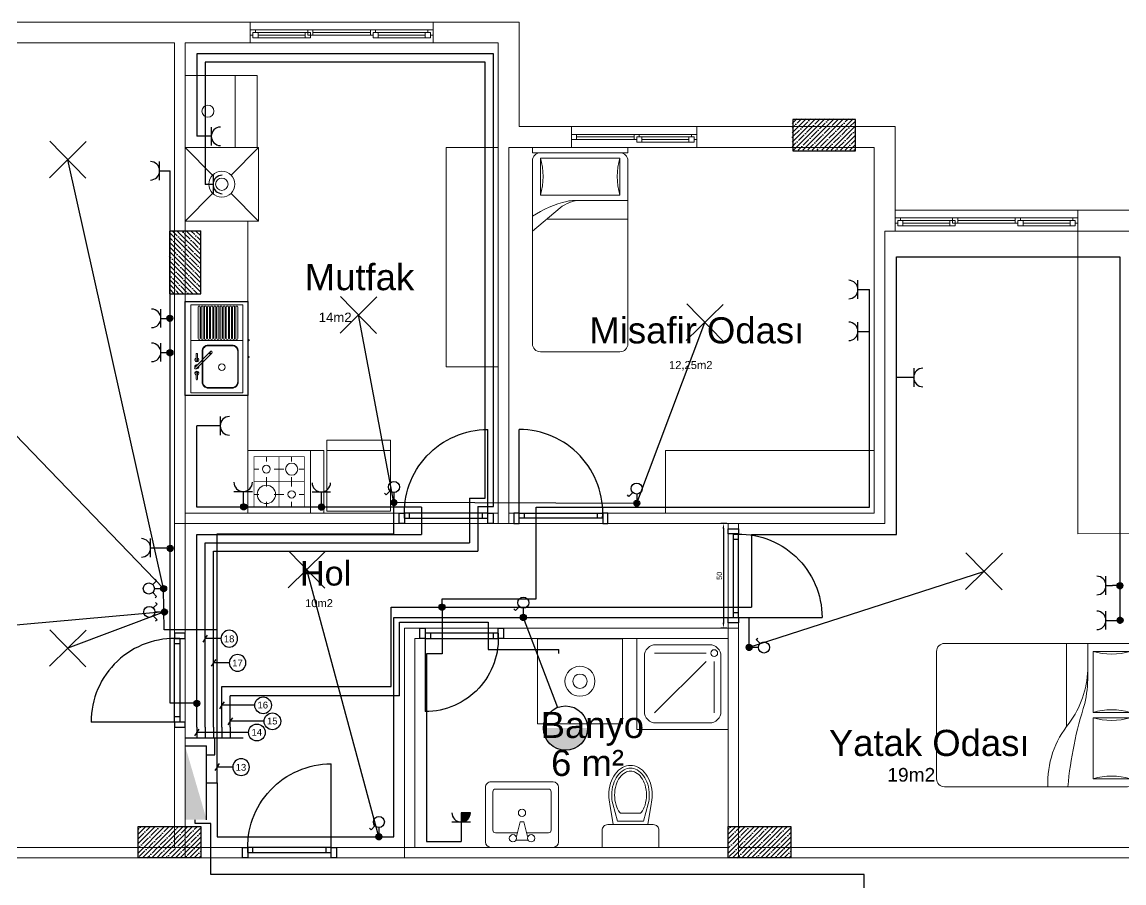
# Model space of a CAD drawing. Header units: millimetres. Extents: x 4244 to 11072, y 2695 to 6443.
# Drawn here: x 4876 to 5403, y 3165 to 3577 of the extents above; entities that cross this region are included whole.
import ezdxf
from ezdxf.enums import TextEntityAlignment as Align

# ---------------------------------------------------------------- set-up
doc = ezdxf.new("R2010")
doc.units = ezdxf.units.MM
doc.linetypes.add('ACAD_ISO03W100', pattern=[30, 12, -18])
for name, color, linetype in [('Anahat', 100, 'Continuous'), ('Aydınlatma', 130, 'Continuous'), ('KULP', 3, 'Continuous'), ('LINYE', 220, 'Continuous'), ('MIMARI', 7, 'Continuous'), ('Priz Hat', 10, 'Continuous'), ('SEMBOL', 7, 'Continuous'), ('TEZGAH', 7, 'Continuous')]:
    doc.layers.add(name, color=color, linetype=linetype)
for name, color, linetype, lineweight in [('duvar', 30, 'Continuous', 20), ('kolon', 50, 'Continuous', 30), ('pencere', 241, 'Continuous', 15), ('TEFRIS', 252, 'Continuous', 15)]:
    doc.layers.add(name, color=color, linetype=linetype, lineweight=lineweight)
doc.styles.add('ATT', font='romans.shx')
doc.styles.get("Standard").update_dxf_attribs({"font": 'arial.ttf'})
doc.dimstyles.new('ISO-25', dxfattribs={"dimtxt": 2.5, "dimasz": 2.5, "dimexe": 1.25, "dimexo": 0.625, "dimtad": 1, "dimtxsty": 'Standard', "dimcen": 2.5, "dimadec": 0, "dimazin": 0, "dimtfac": 1, "dimtmove": 0, "dimatfit": 3, "dimfxl": 1, "dimarcsym": 0})

# ---------------------------------------------------------------- blocks, each defined once
blk = doc.blocks.new('90kapı')
blk.add_line((243145.1, 70889.4), (243145.1, 70969.4))
for points in [[(243145.1, 70879.4), (243145.1, 70889.4), (243140.1, 70889.4), (243140.1, 70879.4)], [(243225.1, 70879.4), (243230.1, 70879.4), (243230.1, 70889.4), (243225.1, 70889.4)]]:
    blk.add_lwpolyline(points, close=True)
for points in [[(243145.1, 70889.4), (243225.1, 70889.4), (243225.1, 70884.4), (243220.1, 70884.4), (243220.1, 70889.4)], [(243150.1, 70884.4), (243150.1, 70889.4)], [(243220.1, 70884.4), (243145.1, 70884.4)]]:
    blk.add_lwpolyline(points)
blk.add_arc((243145.1, 70889.4), 80, 356.4167, 90)
blk = doc.blocks.new('80kapı')
blk.add_line((243283.4, 70889.4), (243283.4, 70959.4))
for points in [[(243283.4, 70879.4), (243283.4, 70889.4), (243278.4, 70889.4), (243278.4, 70879.4)], [(243353.4, 70879.4), (243358.4, 70879.4), (243358.4, 70889.4), (243353.4, 70889.4)]]:
    blk.add_lwpolyline(points, close=True)
for points in [[(243283.4, 70889.4), (243353.4, 70889.4), (243353.4, 70884.4), (243348.4, 70884.4), (243348.4, 70889.4)], [(243288.4, 70884.4), (243288.4, 70889.4)], [(243348.4, 70884.4), (243283.4, 70884.4)]]:
    blk.add_lwpolyline(points)
blk.add_arc((243283.4, 70889.4), 70, 355.904, 90)
blk = doc.blocks.new('12PBED01')
at = {"color": 0, "linetype": 'ByBlock'}
for p, q in [((0, 0), (0, 36)), ((2, 36), (0, 36)), ((2, 0), (2, 36)), ((5, 36), (74, 36)), ((20, 36), (20, 15.78474)), ((27, 36), (27, 5.5)), ((18, 33), (4, 33)), ((4, 33), (4, 3)), ((18, 3), (18, 33)), ((77, 33), (77, 3)), ((31.609761, 0), (22.821743, 10.433915)), ((2, 0), (0, 0)), ((4, 3), (18, 3)), ((74, 0), (5, 0))]:
    blk.add_line(p, q, dxfattribs=at)
for centre, radius, start, end in [((5, 33), 3, 90, 180), ((74, 33), 3, 0, 90), ((11, 57), 25, 253.739795, 286.260205), ((32, 18.164349), 12, 180, 220.10593), ((32, 15.78474), 12, 180, 193.392796), ((59.913793, 22.431034), 40.69413, 193.392796, 213.450102), ((5, 3), 3, 180, 270), ((11, -21), 25, 73.739795, 106.260205), ((74, 3), 3, 270, 0)]:
    blk.add_arc(centre, radius, start, end, dxfattribs=at)
at = {"color": 0, "linetype": 'ByBlock', "style": 'ATT'}
for tag, flags, p in [('ITEM', 3, (48.5, 22)), ('ROOM_NUMBER', 1, (48.5, 7.5))]:
    blk.add_attdef(tag, text='', height=6, dxfattribs=dict(at, flags=flags)).set_placement(p, align=Align.CENTER)
blk = doc.blocks.new('12PBED03')
at = {"color": 0, "linetype": 'ByBlock'}
for p, q in [((3, 54), (0, 54)), ((0, 0), (0, 54)), ((3, 0), (3, 54)), ((19, 51), (5, 51)), ((5, 51), (5, 28)), ((6, 54), (75, 54)), ((19, 28), (19, 51)), ((21, 41.758136), (21, 54)), ((29, 23), (29, 54)), ((78, 51), (78, 3)), ((5, 28), (19, 28)), ((5, 26), (5, 3)), ((19, 26), (5, 26)), ((19, 3), (19, 26)), ((3, 0), (0, 0)), ((5, 3), (19, 3)), ((75, 0), (6, 0))]:
    blk.add_line(p, q, dxfattribs=at)
for centre, radius, start, end in [((6, 51), 3, 90, 180), ((12, 75), 25, 253.739795, 286.260205), ((75, 51), 3, 0, 90), ((69.004289, 41.742518), 48.004291, 179.981359, 192.466744), ((57.725806, 45.629032), 36.761918, 182.539782, 216.040311), ((-120.191801, -13.95004), 149.36804, 5.357156, 17.666547), ((12, 4), 25, 73.739795, 106.260205), ((12, 50), 25, 253.739795, 286.260205), ((0.75, 1.5), 35.338541, 357.56726, 39.546081), ((6, 3), 3, 180, 270), ((12, -21), 25, 73.739795, 106.260205), ((75, 3), 3, 270, 0)]:
    blk.add_arc(centre, radius, start, end, dxfattribs=at)
at = {"color": 0, "linetype": 'ByBlock', "style": 'ATT'}
for tag, flags, p in [('ITEM', 3, (50, 33)), ('ROOM_NUMBER', 1, (50, 18.5))]:
    blk.add_attdef(tag, text='', height=6, dxfattribs=dict(at, flags=flags)).set_placement(p, align=Align.CENTER)
blk = doc.blocks.new('lav')
at = {"layer": 'TEFRIS'}
for p, q in [((2752.7, 4644.6), (2752.7, 4585.2)), ((2810.3, 4649.8), (2758, 4649.8)), ((2769.3, 4642.8), (2806, 4642.8)), ((2815.6, 4585.2), (2815.6, 4644.6)), ((2766.7, 4619.3), (2766.7, 4640.2)), ((2808.6, 4640.2), (2808.6, 4589.6)), ((2759.7, 4609.7), (2759.7, 4620.2)), ((2777.2, 4616.7), (2763.2, 4620.2)), ((2763.2, 4609.7), (2777.2, 4613.2)), ((2777.2, 4613.2), (2777.2, 4616.7)), ((2766.7, 4589.6), (2766.7, 4610.6)), ((2758, 4580), (2810.3, 4580)), ((2806, 4587), (2769.3, 4587))]:
    blk.add_line(p, q, dxfattribs=at)
for centre in [(2761.5, 4623.6), (2785.9, 4614.9), (2761.5, 4606.2)]:
    blk.add_circle(centre, 3.49, dxfattribs=at)
for centre, radius, start, end in [((2758, 4644.6), 5.24, 90, 180), ((2769.3, 4640.2), 2.62, 90, 180), ((2806, 4640.2), 2.62, 0, 90), ((2810.3, 4644.6), 5.24, 0, 90), ((2758, 4585.2), 5.24, 180, 270), ((2769.3, 4589.6), 2.62, 180, 270), ((2806, 4589.6), 2.62, 270, 0), ((2810.3, 4585.2), 5.24, 270, 0)]:
    blk.add_arc(centre, radius, start, end, dxfattribs=at)
blk = doc.blocks.new('duşak')
at = {"layer": 'TEFRIS'}
for p, q in [((1279.4, 4784.1), (1328.9, 4784.1)), ((1279.4, 4726.8), (1328.9, 4776.1)), ((1336.8, 4776.1), (1336.8, 4726.8))]:
    blk.add_line(p, q, dxfattribs=at)
blk.add_lwpolyline([(1350, 4798.1), (1350, 4710.8), (1262.7, 4710.8), (1262.7, 4798.1)], close=True, dxfattribs=at)
blk.add_lwpolyline([(1269.9, 4781.1), (1269.9, 4728.1, 0.414214), (1280.8, 4717.2), (1332.3, 4717.2, 0.414214), (1343.2, 4728.1), (1343.2, 4781.1, 0.414214), (1332.3, 4792.1), (1280.8, 4792.1, 0.414214)], format="xyb", close=True, dxfattribs=at)
blk.add_circle((1336.8, 4784.1), 3.19, dxfattribs=at)
blk = doc.blocks.new('klo')
at = {"layer": 'TEFRIS'}
blk.add_line((2781.8, 4733.8), (2781.8, 4758.7), dxfattribs=at)
for points in [[(2790.5, 4773.5), (2806.9, 4773.5), (2806.9, 4719), (2790.5, 4719, -0.414214), (2785, 4724.5), (2785, 4768.1, -0.414214)], [(2756.7, 4731, 0.073614), (2766.3, 4732.4, 0.084488), (2773.5, 4736, 0.011368), (2774.1, 4736.5), (2774.1, 4756, 0.011368), (2773.5, 4756.5, 0.084488), (2766.3, 4760.1, 0.073614), (2756.7, 4761.5, 0.073614), (2747.1, 4760.1, 0.084488), (2739.8, 4756.5, 0.106412), (2735.1, 4751.2, 0.129635), (2733.8, 4746.3, 0.129635), (2735.1, 4741.4, 0.106412), (2739.8, 4736, 0.084488), (2747.1, 4732.4, 0.073614)]]:
    blk.add_lwpolyline(points, format="xyb", close=True, dxfattribs=at)
for points in [[(2785, 4762.8), (2765.6, 4766, 0.058264), (2756.7, 4767, 0.073614), (2745.5, 4765.3, 0.084488), (2736.6, 4760.9, 0.106412), (2730.3, 4753.8, 0.129635), (2728.3, 4746.3, 0.129635), (2730.3, 4738.7, 0.106412), (2736.6, 4731.6, 0.084488), (2745.5, 4727.2, 0.073614), (2756.7, 4725.5, 0.058264), (2765.6, 4726.6), (2785, 4729.8)], [(2781.8, 4758.7), (2765.1, 4763.3, 0.05892), (2756.7, 4764.3, 0.073614), (2746.3, 4762.7, 0.084488), (2738.2, 4758.7, 0.106412), (2732.7, 4752.5, 0.129635), (2731, 4746.3, 0.129635), (2732.7, 4740, 0.106412), (2738.2, 4733.8, 0.084488), (2746.3, 4729.8, 0.073614), (2756.7, 4728.3, 0.05892), (2765.1, 4729.3), (2781.8, 4733.8)]]:
    blk.add_lwpolyline(points, format="xyb", dxfattribs=at)
blk = doc.blocks.new('ARF17')
for p, q in [((0.179, 0.541), (0.179, 0.493)), ((0.421, 0.541), (0.421, 0.493)), ((0.059, 0.421), (0.107, 0.421)), ((0.179, 0.255), (0.179, 0.345)), ((0.345, 0.421), (0.255, 0.421)), ((0.421, 0.255), (0.421, 0.345)), ((0.493, 0.421), (0.541, 0.421)), ((0.059, 0.179), (0.107, 0.179)), ((0.179, 0.107), (0.179, 0.059)), ((0.345, 0.179), (0.255, 0.179)), ((0.421, 0.107), (0.421, 0.059)), ((0.493, 0.179), (0.541, 0.179))]:
    blk.add_line(p, q)
blk.add_lwpolyline([(0, 0.6), (0, 0), (0.6, 0), (0.6, 0.6)], close=True)
at = {"const_width": 0.006}
blk.add_lwpolyline([(0.059, 0.541), (0.059, 0.059), (0.541, 0.059), (0.541, 0.541)], close=True, dxfattribs=at)
at = {"const_width": 0.005}
for points in [[(0.3, 0.541), (0.3, 0.059)], [(0.059, 0.3), (0.541, 0.3)]]:
    blk.add_lwpolyline(points, dxfattribs=at)
for centre, radius in [((0.179, 0.421), 0.0879), ((0.421, 0.421), 0.0352), ((0.179, 0.179), 0.0373), ((0.421, 0.179), 0.058)]:
    blk.add_circle(centre, radius)
blk = doc.blocks.new('AR365L')
blk.add_line((0, 0.1), (0.61, 0.1))
blk.add_lwpolyline([(0, 0), (0, 0.68), (0.61, 0.68), (0.61, 0)], close=True)
blk = doc.blocks.new('KLM21SAG')
blk.add_lwpolyline([(0.9, -0.6), (0.9, 0), (0, 0), (0, -0.6)], close=True)
at = {"layer": 'KULP'}
for points in [[(0.365, -0.6), (0.365, -0.61), (0.375, -0.61), (0.375, -0.6)], [(0.525, -0.6), (0.525, -0.61), (0.535, -0.61), (0.535, -0.6)]]:
    blk.add_lwpolyline(points, dxfattribs=at)
at = {"layer": 'TEFRIS'}
blk.add_line((0.373, -0.555), (0.373, -0.055), dxfattribs=at)
blk.add_lwpolyline([(0.033, -0.055), (0.033, -0.555), (0.873, -0.555), (0.873, -0.055)], close=True, dxfattribs=at)
for points in [[(0.479, -0.243), (0.63, -0.093, -1), (0.643, -0.106), (0.493, -0.257, -1)], [(0.417, -0.223), (0.417, -0.45, 0.414214), (0.477, -0.51), (0.769, -0.51, 0.414214), (0.829, -0.45), (0.829, -0.223, 0.414214), (0.769, -0.163), (0.477, -0.163, 0.414214)], [(0.423, -0.223), (0.423, -0.45, 0.414214), (0.477, -0.504), (0.769, -0.504, 0.414214), (0.823, -0.45), (0.823, -0.223, 0.414214), (0.769, -0.169), (0.477, -0.169, 0.414214)], [(0.502, -0.107), (0.57, -0.107, -0.563183), (0.57, -0.119), (0.502, -0.119, -1)], [(0.744, -0.107), (0.675, -0.107, 0.563183), (0.675, -0.119), (0.744, -0.119, 1)]]:
    blk.add_lwpolyline(points, format="xyb", close=True, dxfattribs=at)
for points in [[(0.053, -0.125), (0.353, -0.125, -1), (0.353, -0.145), (0.053, -0.145, -1), (0.053, -0.125)], [(0.053, -0.155), (0.353, -0.155, -1), (0.353, -0.175), (0.053, -0.175, -1), (0.053, -0.155)], [(0.053, -0.185), (0.353, -0.185, -1), (0.353, -0.205), (0.053, -0.205, -1), (0.053, -0.185)], [(0.053, -0.215), (0.353, -0.215, -1), (0.353, -0.235), (0.053, -0.235, -1), (0.053, -0.215)], [(0.053, -0.245), (0.353, -0.245, -1), (0.353, -0.265), (0.053, -0.265, -1), (0.053, -0.245)], [(0.053, -0.275), (0.353, -0.275, -1), (0.353, -0.295), (0.053, -0.295, -1), (0.053, -0.275)], [(0.053, -0.305), (0.353, -0.305, -1), (0.353, -0.325), (0.053, -0.325, -1), (0.053, -0.305)], [(0.053, -0.335), (0.353, -0.335, -1), (0.353, -0.355), (0.053, -0.355, -1), (0.053, -0.335)], [(0.053, -0.365), (0.353, -0.365, -1), (0.353, -0.385), (0.053, -0.385, -1), (0.053, -0.365)], [(0.053, -0.395), (0.353, -0.395, -1), (0.353, -0.415), (0.053, -0.415, -1), (0.053, -0.395)], [(0.053, -0.425), (0.353, -0.425, -1), (0.353, -0.445), (0.053, -0.445, -1), (0.053, -0.425)], [(0.053, -0.455), (0.353, -0.455, -1), (0.353, -0.475), (0.053, -0.475, -1), (0.053, -0.455)], [(0.053, -0.485), (0.353, -0.485, -1), (0.353, -0.505), (0.053, -0.505, -1), (0.053, -0.485)]]:
    blk.add_lwpolyline(points, format="xyb", dxfattribs=at)
for centre, radius in [((0.496, -0.24), 0.00635), ((0.628, -0.353), 0.0317)]:
    blk.add_circle(centre, radius, dxfattribs=at)
for centre, start, end in [((0.559, -0.113), 199.4712, 160.5288), ((0.623, -0.113), 75, 195), ((0.687, -0.113), 19.4712, 340.5288), ((0.623, -0.113), 255, 15)]:
    blk.add_arc(centre, 0.0191, start, end, dxfattribs=at)
at = {"layer": 'TEZGAH'}
blk.add_lwpolyline([(0, 0), (0, -0.6), (0.9, -0.6), (0.9, 0)], close=True, dxfattribs=at)
blk = doc.blocks.new('ARM')
at = {"layer": 'SEMBOL', "color": 2}
for p, q in [((0, 17.5), (0, -17.5)), ((17.5, 0), (-17.5, 0))]:
    blk.add_line(p, q, dxfattribs=at)
blk = doc.blocks.new('Priz Toprakli')
at = {"layer": 'SEMBOL', "linetype": 'ByBlock'}
blk.add_line((17.7, 0), (-17.7, 0), dxfattribs=at)
at = {"layer": 'SEMBOL', "color": 1, "ltscale": 10}
blk.add_line((0, 0), (0, 12.6), dxfattribs=at)
at = {"layer": 'SEMBOL', "linetype": 'ByBlock'}
blk.add_arc((0, -17.6), 17.7, 0, 180, dxfattribs=at)
blk = doc.blocks.new('Komitator')
at = {"layer": 'MIMARI', "linetype": 'ACAD_ISO03W100', "ltscale": 10}
blk.add_line((0, 10.6), (0, 28.4), dxfattribs=at)
at = {"layer": 'SEMBOL'}
for p, q in [((-15, 15), (-18, 12)), ((-7.5, 7.5), (-15, 15)), ((7.5, 7.5), (15, 15)), ((15, 15), (18, 12))]:
    blk.add_line(p, q, dxfattribs=at)
blk.add_circle((0, 0), 10.6, dxfattribs=at)
blk = doc.blocks.new('Adi Anahtar')
at = {"layer": 'MIMARI', "linetype": 'ACAD_ISO03W100', "ltscale": 10}
blk.add_line((0, 10.6), (0, 28.4), dxfattribs=at)
at = {"layer": 'SEMBOL'}
for p, q in [((7.5, 7.5), (15, 15)), ((15, 15), (18, 12))]:
    blk.add_line(p, q, dxfattribs=at)
blk.add_circle((0, 0), 10.6, dxfattribs=at)
blk = doc.blocks.new('Buat')
at = {"layer": 'SEMBOL'}
for p, q in [((5465.82, 3079.37), (5468.65, 3079.37)), ((5465.82, 3079.28), (5468.65, 3079.28)), ((5465.83, 3079.45), (5468.64, 3079.45)), ((5465.83, 3079.19), (5468.64, 3079.19)), ((5465.84, 3079.54), (5468.63, 3079.54)), ((5465.84, 3079.1), (5468.63, 3079.1)), ((5465.85, 3079.63), (5468.62, 3079.63)), ((5465.86, 3079.01), (5468.61, 3079.01)), ((5465.87, 3079.72), (5468.6, 3079.72)), ((5465.89, 3078.92), (5468.58, 3078.92)), ((5465.9, 3079.81), (5468.57, 3079.81)), ((5465.92, 3078.84), (5468.55, 3078.84)), ((5465.93, 3079.9), (5468.54, 3079.9)), ((5465.96, 3078.75), (5468.52, 3078.75)), ((5465.97, 3079.98), (5468.5, 3079.98)), ((5466, 3078.66), (5468.47, 3078.66)), ((5466.02, 3080.07), (5468.45, 3080.07)), ((5466.05, 3078.57), (5468.42, 3078.57)), ((5466.08, 3080.16), (5468.39, 3080.16)), ((5466.12, 3078.48), (5468.35, 3078.48)), ((5466.15, 3080.25), (5468.32, 3080.25)), ((5466.19, 3078.39), (5468.28, 3078.39)), ((5466.23, 3080.34), (5468.24, 3080.34)), ((5466.28, 3078.31), (5468.19, 3078.31)), ((5466.32, 3080.43), (5468.15, 3080.43)), ((5466.39, 3078.22), (5468.09, 3078.22)), ((5466.44, 3080.51), (5468.03, 3080.51)), ((5466.52, 3078.13), (5467.95, 3078.13)), ((5466.59, 3080.6), (5467.88, 3080.6)), ((5466.69, 3078.04), (5467.78, 3078.04)), ((5466.8, 3080.69), (5467.67, 3080.69)), ((5467, 3077.95), (5467.47, 3077.95))]:
    blk.add_line(p, q, dxfattribs=at)
blk.add_circle((5467.24, 3079.35), 1.41, dxfattribs=at)
blk = doc.blocks.new('etanş')
at = {"layer": 'MIMARI', "linetype": 'ACAD_ISO03W100', "ltscale": 10}
blk.add_hatch(color=256, dxfattribs=at).paths.add_polyline_path([(5406.7, 5512.8), (5406, 5512.8, 0.402331), (5389, 5495.1), (5406.7, 5495.1)])
for p, q in [((5406.7, 5495.1), (5406.7, 5512.7)), ((5389, 5495.1), (5406.7, 5495.1))]:
    blk.add_line(p, q, dxfattribs=at)
at = {"layer": 'SEMBOL', "linetype": 'ByBlock'}
blk.add_line((5424.4, 5512.8), (5389, 5512.8), dxfattribs=at)
at = {"layer": 'SEMBOL', "color": 1, "ltscale": 10}
blk.add_line((5406.7, 5512.8), (5406.7, 5525.3), dxfattribs=at)
at = {"layer": 'SEMBOL', "linetype": 'ByBlock'}
blk.add_arc((5406.7, 5495.1), 17.7, 0, 180, dxfattribs=at)
blk = doc.blocks.new('*D55')
at = {"color": 0, "lineweight": -2, "transparency": 16777216}
for p, q in [((5213.1, 3336.83), (5210.25, 3336.83)), ((5211.5, 3334.33), (5211.5, 3289.33)), ((5213.1, 3286.83), (5210.25, 3286.83))]:
    blk.add_line(p, q, dxfattribs=at)
at = {"color": 0, "transparency": 16777216}
for points in [[(5211.08, 3334.33), (5211.92, 3334.33), (5211.5, 3336.83)], [(5211.08, 3289.33), (5211.92, 3289.33), (5211.5, 3286.83)]]:
    blk.add_solid(points, dxfattribs=at)
at = {"layer": 'Defpoints', "color": 0, "transparency": 16777216}
for p in [(5213.72, 3336.83), (5211.5, 3286.83), (5213.72, 3286.83)]:
    blk.add_point(p, dxfattribs=at)
at = {"color": 0, "transparency": 16777216, "insert": (5209.6, 3311.83), "char_height": 2.5, "attachment_point": 5, "rotation": 90}
blk.add_mtext('50', dxfattribs=at)
blk = doc.blocks.new('boatt')
at = {"layer": 'SEMBOL'}
for p, q in [((-1.41, 0.18), (1.41, 0.18)), ((-1.41, 0.09), (1.41, 0.09)), ((-1.41, 0), (1.41, 0)), ((-1.4, 0.26), (1.4, 0.26)), ((-1.38, 0.35), (1.38, 0.35)), ((-1.36, 0.44), (1.36, 0.44)), ((-1.34, 0.53), (1.34, 0.53)), ((-1.3, 0.62), (1.3, 0.62)), ((-1.26, 0.71), (1.26, 0.71)), ((-1.21, 0.79), (1.21, 0.79)), ((-1.15, 0.88), (1.15, 0.88)), ((-1.09, 0.97), (1.09, 0.97)), ((-1.01, 1.06), (1.01, 1.06)), ((-0.91, 1.15), (0.91, 1.15)), ((-0.8, 1.24), (0.8, 1.24)), ((-0.65, 1.32), (0.65, 1.32)), ((-0.43, 1.41), (0.43, 1.41)), ((-1.4, -0.09), (1.4, -0.09)), ((-1.39, -0.18), (1.39, -0.18)), ((-1.37, -0.26), (1.37, -0.26)), ((-1.35, -0.35), (1.35, -0.35)), ((-1.32, -0.44), (1.32, -0.44)), ((-1.28, -0.53), (1.28, -0.53)), ((-1.23, -0.62), (1.23, -0.62)), ((-1.18, -0.71), (1.18, -0.71)), ((-1.12, -0.79), (1.12, -0.79)), ((-1.04, -0.88), (1.04, -0.88)), ((-0.96, -0.97), (0.96, -0.97)), ((-0.85, -1.06), (0.85, -1.06)), ((-0.72, -1.15), (0.72, -1.15)), ((-0.54, -1.24), (0.54, -1.24)), ((-0.24, -1.32), (0.24, -1.32))]:
    blk.add_line(p, q, dxfattribs=at)
blk.add_circle((0, 0.07), 1.41, dxfattribs=at)
blk = doc.blocks.new('Linye')
at = {"layer": 'LINYE'}
for p, q in [((0, 0), (-2.3, 3.3)), ((15, 0), (0, 0)), ((0, 0), (2.3, -3.3))]:
    blk.add_line(p, q, dxfattribs=at)
blk.add_circle((23, 0), 8, dxfattribs=at)

msp = doc.modelspace()

# ---------------------------------------------------------------- hatches: boundary and pattern name
at = {"lineweight": -3}
h = msp.add_hatch(dxfattribs=at)
h.set_pattern_fill('ANSI35', color=0, scale=0.5)
h.set_pattern_definition([(45, (-67749.211, -9535.5163), (-2.24506403, 2.24506403), []), (45, (-67746.9658, -9535.5163), (-2.24506403, 2.24506403), [3.96875, -0.79375, 0, -0.79375])])
h.paths.add_polyline_path([(5274.347, 3530.568), (5244.347, 3530.568), (5244.347, 3515.568), (5274.347, 3515.568)])
h = msp.add_hatch(dxfattribs=at)
h.set_pattern_fill('ANSI35', color=0, scale=0.5, angle=90)
h.set_pattern_definition([(135, (18012.3076, -69546.727), (-2.24506403, -2.24506403), []), (135, (18012.3076, -69544.482), (-2.24506403, -2.24506403), [3.96875, -0.79375, 0, -0.79375])])
h.paths.add_polyline_path([(4946.223, 3476.83), (4946.223, 3446.83), (4961.223, 3446.83), (4961.223, 3476.83)])
h = msp.add_hatch(dxfattribs=at)
h.set_pattern_fill('ANSI35', color=0, scale=0.5)
h.set_pattern_definition([(45, (-68092.3346, -9874.2543), (-2.24506403, 2.24506403), []), (45, (-68090.0895, -9874.2543), (-2.24506403, 2.24506403), [3.96875, -0.79375, 0, -0.79375])])
h.paths.add_polyline_path([(4931.223, 3191.83), (4961.223, 3191.83), (4961.223, 3176.83), (4931.223, 3176.83)])
h = msp.add_hatch(dxfattribs=at)
h.set_pattern_fill('ANSI35', color=0, scale=0.5)
h.set_pattern_definition([(45, (-67809.8346, -9874.2543), (-2.24506403, 2.24506403), []), (45, (-67807.5895, -9874.2543), (-2.24506403, 2.24506403), [3.96875, -0.79375, 0, -0.79375])])
h.paths.add_polyline_path([(5213.723, 3191.83), (5243.723, 3191.83), (5243.723, 3176.83), (5213.723, 3176.83)])
at = {"layer": 'Aydınlatma', "linetype": 'ACAD_ISO03W100', "ltscale": 10}
msp.add_hatch(color=2, dxfattribs=at).paths.add_polyline_path([(5125.278, 3238.957, 1), (5146.472, 3238.957)])
at = {"layer": 'SEMBOL', "ltscale": 10}
msp.add_hatch(color=256, dxfattribs=at).paths.add_polyline_path([(4953.757, 3230.409), (4953.757, 3195.085), (4964.064, 3195.085)])

# ---------------------------------------------------------------- linework, layer by layer
msp.add_line((5058.723, 3286.83), (5058.723, 3286.83))
at = {"layer": 'Anahat'}
for p, q in [((4958.622, 3193.294), (4958.622, 3195.093)), ((4966.02, 3193.294), (4958.622, 3193.294)), ((4966.02, 3168.83), (4966.02, 3193.294)), ((5278.919, 3168.83), (4966.02, 3168.83)), ((5278.919, 3059.112), (5278.919, 3168.83))]:
    msp.add_line(p, q, dxfattribs=at)
at = {"layer": 'Aydınlatma'}
for p, q in [((4943.475, 3305.752), (4745.694, 3510.748)), ((4943.475, 3305.752), (4897.622, 3510.941)), ((5053.749, 3346.933), (5036.787, 3436.64)), ((5169.992, 3346.545), (5202.563, 3433.072)), ((5053.74, 3347.255), (5053.74, 3347.255)), ((5053.74, 3347.255), (5053.744, 3346.83)), ((5053.744, 3331.83), (5053.744, 3346.83)), ((5169.992, 3346.477), (5053.744, 3346.83)), ((5169.992, 3346.477), (5169.992, 3346.477)), ((4969.064, 3331.83), (5053.744, 3331.83)), ((4969.064, 3285.887), (4969.064, 3331.83)), ((5046.537, 3186.833), (5011.999, 3314.755)), ((5223.802, 3277.593), (5336.255, 3313.933)), ((4943.848, 3294.57), (4745.694, 3276.974)), ((4943.848, 3294.57), (4897.622, 3277.167)), ((5053.723, 3186.83), (5053.723, 3291.83)), ((5053.723, 3291.83), (5223.723, 3291.83)), ((5115.681, 3291.927), (5132.1, 3248.859)), ((5218.723, 3291.83), (5218.723, 3291.83)), ((5218.723, 3291.83), (5218.723, 3291.83)), ((5223.723, 3291.83), (5223.723, 3277.314)), ((4964.064, 3212.747), (4969.064, 3212.747)), ((4969.064, 3212.747), (4969.064, 3186.83)), ((4969.064, 3186.83), (5053.723, 3186.83))]:
    msp.add_line(p, q, dxfattribs=at)
msp.add_lwpolyline([(4969.064, 3212.747), (4969.064, 3285.887), (4943.729, 3285.887), (4943.475, 3305.772)], dxfattribs=at)
at = {"layer": 'Aydınlatma', "color": 1}
msp.add_circle((5135.875, 3238.957), 10.597, dxfattribs=at)
at = {"layer": 'duvar'}
for p, q in [((5293.723, 3476.83), (5288.723, 3476.83)), ((5311.223, 3476.83), (5293.723, 3476.83)), ((5006.223, 3336.83), (5051.223, 3336.83)), ((5106.223, 3336.83), (5061.223, 3336.83)), ((5213.723, 3334.33), (5213.723, 3289.33)), ((4953.723, 3284.33), (4953.723, 3239.33)), ((5106.223, 3286.83), (5066.223, 3286.83)), ((4903.723, 3181.83), (5103.723, 3181.83)), ((4903.723, 3176.83), (5103.723, 3176.83)), ((4981.223, 3176.83), (5026.223, 3176.83))]:
    msp.add_line(p, q, dxfattribs=at)
for points in [[(5408.087, 3486.83), (5293.723, 3486.83), (5293.723, 3526.83), (5113.723, 3526.83), (5113.723, 3576.83), (4943.723, 3576.83), (4943.723, 3576.83), (4703.723, 3576.83), (4703.723, 3576.83), (4443.723, 3576.83), (4443.723, 3446.83), (4313.723, 3446.83)], [(5103.723, 3471.83), (5103.723, 3336.83), (5288.723, 3336.83), (5288.723, 3476.83)], [(5311.223, 3476.83), (5411.223, 3476.83), (5413.087, 3256.83)], [(4953.723, 3471.83), (4953.723, 3176.83), (4693.723, 3176.83), (4693.723, 3471.83)], [(4948.723, 3466.83), (4948.723, 3336.83), (5108.723, 3336.83), (5108.723, 3466.83)], [(5418.723, 3176.83), (5418.723, 3176.83), (5213.723, 3176.83), (5213.723, 3336.83)], [(5413.087, 3181.83), (5218.723, 3181.83), (5218.723, 3336.83)]]:
    msp.add_lwpolyline(points, dxfattribs=at)
for points in [[(4948.723, 3181.83), (4698.723, 3181.83), (4698.723, 3566.83), (4948.723, 3566.83)], [(4953.723, 3566.83), (4953.723, 3341.83), (5103.723, 3341.83), (5103.723, 3566.83)], [(5283.723, 3516.83), (5108.723, 3516.83), (5108.723, 3341.83), (5283.723, 3341.83)], [(5218.723, 3176.83), (5058.723, 3176.83), (5058.723, 3286.83), (5218.723, 3286.83)], [(5213.723, 3181.83), (5063.723, 3181.83), (5063.723, 3281.83), (5213.723, 3281.83)]]:
    msp.add_lwpolyline(points, close=True, dxfattribs=at)
at = {"layer": 'kolon', "color": 0}
for points in [[(5274.72, 3530.195), (5244.72, 3530.195), (5244.72, 3515.195), (5274.72, 3515.195)], [(4946.223, 3476.83), (4946.223, 3446.83), (4961.223, 3446.83), (4961.223, 3476.83)], [(4931.223, 3191.83), (4961.223, 3191.83), (4961.223, 3176.83), (4931.223, 3176.83)], [(5213.723, 3191.83), (5243.723, 3191.83), (5243.723, 3176.83), (5213.723, 3176.83)]]:
    msp.add_lwpolyline(points, close=True, dxfattribs=at)
at = {"layer": 'LINYE'}
for p, q in [((4971.402, 3249.841), (4972.559, 3251.472)), ((4971.402, 3249.841), (4970.245, 3248.209)), ((4987.094, 3249.841), (4971.402, 3249.841)), ((4975.402, 3242.181), (4974.245, 3240.55)), ((4975.402, 3242.181), (4976.559, 3243.813)), ((4991.544, 3242.181), (4975.402, 3242.181)), ((4959.402, 3236.83), (4958.245, 3235.199)), ((4959.402, 3236.83), (4960.559, 3238.462)), ((4984.117, 3236.83), (4959.402, 3236.83))]:
    msp.add_line(p, q, dxfattribs=at)
for centre in [(4991.094, 3249.841), (4995.544, 3242.181), (4988.117, 3236.83)]:
    msp.add_circle(centre, 4, dxfattribs=at)
at = {"layer": 'pencere'}
for p, q in [((5072.473, 3576.83), (4984.973, 3576.83)), ((4984.973, 3566.83), (4984.973, 3576.83)), ((4987.473, 3573.08), (5012.473, 3573.08)), ((4988.723, 3571.83), (5011.223, 3571.83)), ((5042.473, 3573.08), (5014.973, 3573.08)), ((5042.473, 3571.83), (5014.973, 3571.83)), ((5069.973, 3573.08), (5044.973, 3573.08)), ((5068.723, 3571.83), (5046.223, 3571.83)), ((5072.473, 3566.83), (5072.473, 3576.83)), ((5072.473, 3566.83), (4984.973, 3566.83)), ((4988.723, 3570.58), (5011.223, 3570.58)), ((4988.723, 3569.33), (5011.223, 3569.33)), ((5014.973, 3570.58), (5042.473, 3570.58)), ((5068.723, 3570.58), (5046.223, 3570.58)), ((5068.723, 3569.33), (5046.223, 3569.33)), ((5198.723, 3526.83), (5138.723, 3526.83)), ((5138.723, 3516.83), (5138.723, 3526.83)), ((5198.723, 3516.83), (5198.723, 3526.83)), ((5168.723, 3523.08), (5141.223, 3523.08)), ((5168.723, 3521.83), (5141.223, 3521.83)), ((5141.223, 3520.58), (5168.723, 3520.58)), ((5196.223, 3523.08), (5171.223, 3523.08)), ((5194.973, 3521.83), (5172.473, 3521.83)), ((5194.973, 3520.58), (5172.473, 3520.58)), ((5194.973, 3519.33), (5172.473, 3519.33)), ((5198.723, 3516.83), (5138.723, 3516.83)), ((5381.223, 3486.83), (5293.723, 3486.83)), ((5293.723, 3476.83), (5293.723, 3486.83)), ((5296.223, 3483.08), (5321.223, 3483.08)), ((5351.223, 3483.08), (5323.723, 3483.08)), ((5378.723, 3483.08), (5353.723, 3483.08)), ((5381.223, 3476.83), (5381.223, 3486.83)), ((5381.223, 3476.83), (5293.723, 3476.83)), ((5297.473, 3481.83), (5319.973, 3481.83)), ((5297.473, 3480.58), (5319.973, 3480.58)), ((5297.473, 3479.33), (5319.973, 3479.33)), ((5351.223, 3481.83), (5323.723, 3481.83)), ((5323.723, 3480.58), (5351.223, 3480.58)), ((5377.473, 3481.83), (5354.973, 3481.83)), ((5377.473, 3480.58), (5354.973, 3480.58)), ((5377.473, 3479.33), (5354.973, 3479.33))]:
    msp.add_line(p, q, dxfattribs=at)
for points in [[(4986.223, 3570.58), (4984.973, 3570.58), (4984.973, 3573.08), (4987.473, 3573.08), (4987.473, 3571.83)], [(5012.473, 3571.83), (5012.473, 3573.08), (5014.973, 3573.08), (5014.973, 3570.58), (5013.723, 3570.58)], [(5044.973, 3571.83), (5044.973, 3573.08), (5042.473, 3573.08), (5042.473, 3570.58), (5043.723, 3570.58)], [(5071.223, 3570.58), (5072.473, 3570.58), (5072.473, 3573.08), (5069.973, 3573.08), (5069.973, 3571.83)], [(5171.223, 3521.83), (5171.223, 3523.08), (5168.723, 3523.08), (5168.723, 3520.58), (5169.973, 3520.58)], [(5197.473, 3520.58), (5198.723, 3520.58), (5198.723, 3523.08), (5196.223, 3523.08), (5196.223, 3521.83)], [(5294.973, 3480.58), (5293.723, 3480.58), (5293.723, 3483.08), (5296.223, 3483.08), (5296.223, 3481.83)], [(5321.223, 3481.83), (5321.223, 3483.08), (5323.723, 3483.08), (5323.723, 3480.58), (5322.473, 3480.58)], [(5353.723, 3481.83), (5353.723, 3483.08), (5351.223, 3483.08), (5351.223, 3480.58), (5352.473, 3480.58)], [(5379.973, 3480.58), (5381.223, 3480.58), (5381.223, 3483.08), (5378.723, 3483.08), (5378.723, 3481.83)]]:
    msp.add_lwpolyline(points, dxfattribs=at)
for points in [[(4986.223, 3571.83), (4988.723, 3571.83), (4988.723, 3569.33), (4986.223, 3569.33)], [(5011.223, 3571.83), (5013.723, 3571.83), (5013.723, 3569.33), (5011.223, 3569.33)], [(5014.973, 3573.08), (5012.473, 3573.08), (5012.473, 3570.58), (5014.973, 3570.58)], [(5046.223, 3571.83), (5043.723, 3571.83), (5043.723, 3569.33), (5046.223, 3569.33)], [(5071.223, 3571.83), (5068.723, 3571.83), (5068.723, 3569.33), (5071.223, 3569.33)], [(5141.223, 3523.08), (5138.723, 3523.08), (5138.723, 3520.58), (5141.223, 3520.58)], [(5172.473, 3521.83), (5169.973, 3521.83), (5169.973, 3519.33), (5172.473, 3519.33)], [(5197.473, 3521.83), (5194.973, 3521.83), (5194.973, 3519.33), (5197.473, 3519.33)], [(5323.723, 3483.08), (5321.223, 3483.08), (5321.223, 3480.58), (5323.723, 3480.58)], [(5294.973, 3481.83), (5297.473, 3481.83), (5297.473, 3479.33), (5294.973, 3479.33)], [(5319.973, 3481.83), (5322.473, 3481.83), (5322.473, 3479.33), (5319.973, 3479.33)], [(5354.973, 3481.83), (5352.473, 3481.83), (5352.473, 3479.33), (5354.973, 3479.33)], [(5379.973, 3481.83), (5377.473, 3481.83), (5377.473, 3479.33), (5379.973, 3479.33)]]:
    msp.add_lwpolyline(points, close=True, dxfattribs=at)
at = {"layer": 'Priz Hat'}
for p, q in [((5101.402, 3561.633), (4959.402, 3561.633)), ((4959.402, 3561.633), (4959.402, 3522.158)), ((5101.402, 3345.014), (5101.402, 3561.633)), ((5097.402, 3557.633), (4963.402, 3557.633)), ((4963.402, 3557.633), (4963.402, 3499.103)), ((5097.402, 3349.014), (5097.402, 3557.633)), ((4963.172, 3522.158), (4959.402, 3522.158)), ((4944.679, 3505.638), (4946.669, 3505.638)), ((4946.669, 3250.836), (4946.669, 3505.638)), ((4964.012, 3499.103), (4963.402, 3499.103)), ((5279.016, 3448.802), (5281.402, 3448.802)), ((5281.402, 3344.633), (5281.402, 3448.802)), ((4945.283, 3435.033), (4946.669, 3435.033)), ((5279.016, 3428.802), (5281.402, 3428.802)), ((4945.283, 3418.739), (4946.669, 3418.739)), ((5294.402, 3331.633), (5294.402, 3406.73)), ((5299.452, 3406.73), (5294.402, 3406.73)), ((4959.402, 3344.633), (4959.402, 3383.592)), ((4967.461, 3383.592), (4959.402, 3383.592)), ((4981.551, 3349.096), (4981.551, 3344.633)), ((5018.962, 3348.852), (5018.962, 3344.633)), ((5089.902, 3349.014), (5097.402, 3349.014)), ((5089.902, 3349.014), (5089.902, 3327.633)), ((5093.902, 3345.014), (5101.402, 3345.014)), ((5093.902, 3345.014), (5093.902, 3323.633)), ((5066.902, 3344.633), (4959.402, 3344.633)), ((5066.902, 3344.633), (5066.902, 3331.633)), ((5121.902, 3300.829), (5121.902, 3344.633)), ((5121.902, 3344.633), (5281.402, 3344.633)), ((4959.402, 3250.836), (4959.402, 3331.633)), ((4959.402, 3331.633), (5023.892, 3331.633)), ((5023.892, 3331.633), (5031.052, 3331.633)), ((5031.052, 3331.633), (5066.902, 3331.633)), ((5225.008, 3331.633), (5294.402, 3331.633)), ((5225.008, 3331.633), (5225.008, 3296.829)), ((4940.342, 3325.173), (4946.669, 3325.173)), ((4963.402, 3239.383), (4963.402, 3327.633)), ((4963.402, 3327.633), (5089.902, 3327.633)), ((4967.402, 3239.383), (4967.402, 3323.633)), ((4967.402, 3323.633), (5093.902, 3323.633)), ((5401.277, 3307.182), (5401.277, 3290.508)), ((5076.885, 3296.829), (5076.885, 3300.829)), ((5076.885, 3300.829), (5121.902, 3300.829)), ((5052.402, 3289.633), (5052.402, 3296.829)), ((5052.402, 3296.829), (5076.885, 3296.829)), ((5076.885, 3296.829), (5076.885, 3274.404)), ((5076.885, 3296.829), (5225.008, 3296.829)), ((5052.402, 3258.802), (5052.402, 3289.633)), ((5056.402, 3254.367), (5056.402, 3289.633)), ((5056.402, 3289.633), (5098.902, 3289.633)), ((5098.902, 3289.633), (5098.902, 3276.539)), ((5397.802, 3290.508), (5401.277, 3290.508)), ((5072.902, 3281.883), (5072.902, 3281.883)), ((5098.902, 3276.539), (5132.621, 3276.539)), ((5132.621, 3274.594), (5132.621, 3276.539)), ((5069.402, 3274.404), (5069.402, 3184.633)), ((5076.885, 3274.404), (5069.402, 3274.404)), ((4971.402, 3254.367), (4971.402, 3258.802)), ((4971.402, 3258.802), (5052.402, 3258.802)), ((4959.402, 3250.836), (4946.669, 3250.836)), ((4959.402, 3239.383), (4959.402, 3250.836)), ((4971.402, 3239.383), (4971.402, 3254.367)), ((4975.402, 3239.383), (4975.402, 3254.367)), ((5056.402, 3254.367), (4975.402, 3254.367)), ((4953.723, 3234.278), (4981.585, 3234.278)), ((4959.402, 3239.383), (4959.402, 3234.278)), ((4963.402, 3239.383), (4963.402, 3234.278)), ((4967.402, 3239.383), (4967.402, 3234.278)), ((4968.064, 3226.148), (4968.064, 3234.278)), ((4971.402, 3239.383), (4971.402, 3234.278)), ((4975.402, 3239.383), (4975.402, 3234.278)), ((4964.064, 3226.148), (4968.064, 3226.148)), ((5085.917, 3190.895), (5085.917, 3184.633)), ((5069.402, 3184.633), (5085.917, 3184.633))]:
    msp.add_line(p, q, dxfattribs=at)
msp.add_lwpolyline([(5294.402, 3406.73), (5294.402, 3464.532), (5401.277, 3464.532), (5401.277, 3307.182), (5397.802, 3307.182)], dxfattribs=at)
at = {"layer": 'SEMBOL'}
for p in [(4953.757, 3230.409), (4964.064, 3195.085)]:
    msp.add_line(p, (4964.064, 3230.409), dxfattribs=at)
at = {"layer": 'TEFRIS'}
for p, q in [((4953.934, 3551.201), (4953.723, 3551.201)), ((4988.32, 3551.201), (4953.934, 3551.201)), ((4977.745, 3517.137), (4977.745, 3551.201)), ((4988.32, 3516.83), (4988.32, 3551.201)), ((4953.723, 3461.83), (4953.723, 3516.83)), ((4953.723, 3516.83), (4983.723, 3516.83)), ((4953.723, 3516.83), (4988.943, 3516.83)), ((4953.723, 3516.83), (4966.935, 3503.618)), ((4953.723, 3516.83), (4953.723, 3481.61)), ((4975.731, 3503.618), (4988.943, 3516.83)), ((4983.723, 3516.83), (4988.32, 3516.83)), ((4988.943, 3516.83), (4988.943, 3481.61)), ((4953.723, 3481.61), (4966.935, 3494.822)), ((4975.731, 3494.822), (4988.943, 3481.61)), ((4953.723, 3481.61), (4988.943, 3481.61)), ((4983.723, 3443.085), (4983.723, 3481.61)), ((4983.723, 3443.085), (4983.723, 3398.085)), ((4983.723, 3398.085), (4983.723, 3371.83)), ((4983.723, 3371.83), (5020.165, 3371.83)), ((5020.165, 3371.83), (5020.165, 3341.83)), ((5122.459, 3281.704), (5163.152, 3281.704)), ((5122.459, 3281.704), (5122.459, 3241.011)), ((5163.152, 3281.704), (5163.152, 3241.011)), ((5122.459, 3241.011), (5163.152, 3241.011))]:
    msp.add_line(p, q, dxfattribs=at)
for points in [[(5103.723, 3411.83), (5078.723, 3411.83), (5078.723, 3516.83), (5103.723, 3516.83), (5103.723, 3491.83), (5103.723, 3491.83), (5103.723, 3411.83)], [(5381.223, 3476.83), (5381.223, 3476.83), (5381.223, 3476.83), (5381.223, 3331.83), (5412.45, 3332.095)], [(5283.723, 3371.83), (5183.723, 3371.83), (5183.723, 3341.83)]]:
    msp.add_lwpolyline(points, dxfattribs=at)
for centre, radius in [((4964.699, 3534.169), 2.872), ((4971.333, 3499.22), 6.22), ((4971.333, 3499.22), 2.97), ((5142.806, 3261.357), 7.186), ((5142.806, 3261.357), 3.431)]:
    msp.add_circle(centre, radius, dxfattribs=at)

# ---------------------------------------------------------------- block references
at = {"color": 0, "lineweight": 20, "yscale": 0.5, "zscale": 0.5}
for p, xscale in [((126671.275, -32102.861), -0.5), ((-116458.829, -32102.861), 0.5), ((126596.275, -32262.861), -0.5)]:
    msp.add_blockref('90kapı', p, dxfattribs=dict(at, xscale=xscale))
for name, p, xscale, rotation in [('90kapı', (-30225.968, -118280.722), -0.5, 270), ('90kapı', (40393.414, -118330.722), 0.5, 90.00000000000001), ('80kapı', (-116572.987, 38726.521), -0.5, 180)]:
    msp.add_blockref(name, p, dxfattribs=dict(at, xscale=xscale, rotation=rotation))
at = {"color": 0, "xscale": 0.5, "yscale": 0.5, "zscale": 0.5}
msp.add_blockref('duşak', (4538.719, 882.804), dxfattribs=at)
at = {"color": 0, "xscale": -0.5, "yscale": 0.5, "zscale": 0.5}
for name, p, rotation in [('klo', (7540.152, 4585.262), 90), ('lav', (2807.613, 1805.462), 270)]:
    msp.add_blockref(name, p, dxfattribs=dict(at, rotation=rotation))
at = {"layer": 'Aydınlatma', "linetype": 'ACAD_ISO03W100', "ltscale": 10, "xscale": 0.7064759656478767, "yscale": 0.7064759656462136, "zscale": 0.7064759656456725, "rotation": 224.366927240246}
for p in [(4897.622, 3510.941), (5036.787, 3436.64), (5202.563, 3433.072), (5011.999, 3314.755), (5336.255, 3313.933), (4897.622, 3277.167)]:
    msp.add_blockref('ARM', p, dxfattribs=at)
at = {"layer": 'Aydınlatma', "xscale": 0.25, "yscale": 0.25, "zscale": 0.25}
for name, p, rotation in [('Adi Anahtar', (5053.74, 3354.354), 180), ('Adi Anahtar', (5169.992, 3353.576), 180), ('Komitator', (4936.375, 3305.736), 270), ('Komitator', (4936.654, 3294.555), 270), ('Adi Anahtar', (5115.681, 3298.957), 180), ('Adi Anahtar', (5230.902, 3277.524), 90), ('Adi Anahtar', (5046.537, 3194.013), 180)]:
    msp.add_blockref(name, p, dxfattribs=dict(at, rotation=rotation))
at = {"layer": 'Aydınlatma'}
for p in [(5053.749, 3346.864), (5169.992, 3346.477), (4943.475, 3305.683), (4943.848, 3294.501), (5115.681, 3291.858), (5223.802, 3277.524), (5046.537, 3186.921)]:
    msp.add_blockref('boatt', p, dxfattribs=at)
at = {"layer": 'LINYE', "xscale": -0.5, "yscale": 0.5, "zscale": 0.5, "rotation": 180}
for p in [(4963.402, 3281.738), (4967.402, 3270.148), (4969.064, 3220.269)]:
    msp.add_blockref('Linye', p, dxfattribs=at)
at = {"layer": 'Priz Hat', "xscale": 0.25, "yscale": 0.25, "zscale": 0.25}
for name, p, rotation in [('Priz Toprakli', (4966.312, 3522.158), 90), ('Priz Toprakli', (4941.539, 3505.638), 270), ('Priz Toprakli', (4967.152, 3499.103), 90), ('Priz Toprakli', (5275.876, 3448.802), 270), ('Priz Toprakli', (4942.143, 3435.033), 270), ('Priz Toprakli', (5275.876, 3428.802), 270), ('Priz Toprakli', (4942.143, 3418.739), 270), ('Priz Toprakli', (5302.592, 3406.73), 89.99999999999999), ('Priz Toprakli', (4970.601, 3383.592), 90), ('Priz Toprakli', (4981.551, 3352.236), 180), ('Priz Toprakli', (5018.962, 3351.991), 180), ('Priz Toprakli', (4937.203, 3325.173), 270), ('Priz Toprakli', (5394.662, 3307.182), 270), ('Priz Toprakli', (5394.662, 3290.508), 270), ('etanş', (6437.592, 4572.231), 180)]:
    msp.add_blockref(name, p, dxfattribs=dict(at, rotation=rotation))
at = {"layer": 'Priz Hat'}
for p in [(-520.824, 355.769), (-520.726, 339.285), (-485.468, 265.53), (-448.216, 265.43), (-520.592, 245.63), (-65.919, 227.776), (-390.494, 217.518), (-65.829, 211.273), (-507.876, 171.456)]:
    msp.add_blockref('Buat', p, dxfattribs=at)
at = {"layer": 'TEFRIS', "color": 0}
for name, p, xscale, yscale, zscale, rotation in [('12PBED01', (5120.048, 3516.83), 1.27, 1.27, 1.27, 270), ('KLM21SAG', (4953.723, 3443.085), -50, 50, 50, 90), ('AR365L', (5021.537, 3376.744), -50, 50, 50, 180), ('ARF17', (4983.723, 3371.83), -50, 50, 50, 180)]:
    msp.add_blockref(name, p, dxfattribs=dict(at, xscale=xscale, yscale=yscale, zscale=zscale, rotation=rotation))
at = {"layer": 'TEFRIS', "color": 0, "xscale": -1.27, "yscale": 1.27, "zscale": 1.27}
msp.add_blockref('12PBED03', (5412.616, 3210.854), dxfattribs=at)

# ---------------------------------------------------------------- texts
at = {"color": 0, "lineweight": 20, "char_height": 12.5}
for s, insert, attachment_point in [('Mutfak', (5011.052, 3461.011), 1), ('Misafir Odası', (5147.35, 3435.54), 1), ('Banyo', (5173.498, 3246.695), 3), ('Yatak Odası', (5261.991, 3238.099), 1), ('6 m²', (5163.907, 3228.522), 3)]:
    msp.add_mtext_dynamic_manual_height_columns(s, width=109.77457, gutter_width=6.25, heights=[0], dxfattribs=dict(at, insert=insert, attachment_point=attachment_point))
at = {"attachment_point": 1}
for s, width, gutter_width, insert, char_height in [('14m2', 31.04128, 22.547, (5017.733, 3437.772), 4.5093), ('12,25m2', 18.33187, 19.162, (5185.439, 3414.603), 3.8323), ('Hol', 68.12449, 58.574, (5008.738, 3318.88), 11.7148), ('10m2', 15.42497, 19.048, (5011.214, 3300.64), 3.8095), ('19m2', 37.33343, 32.805, (5289.981, 3219.874), 6.561)]:
    msp.add_mtext_dynamic_manual_height_columns(s, width=width, gutter_width=gutter_width, heights=[0], dxfattribs=dict(at, insert=insert, char_height=char_height))
at = {"layer": 'LINYE'}
for s, p in [('18', (4972.309, 3280.015)), ('17', (4976.309, 3268.426)), ('16', (4988.415, 3248.335)), ('15', (4992.952, 3240.681)), ('14', (4985.547, 3235.33)), ('13', (4977.972, 3218.547))]:
    msp.add_text(s, height=3.2526, dxfattribs=at).set_placement(p)

# ---------------------------------------------------------------- dimensions: what is measured, and where the dimension line sits
dim = msp.add_linear_dim(base=(5211.499, 3286.83), p1=(5213.723, 3336.83), p2=(5213.723, 3286.83), angle=90, dimstyle='ISO-25')
dim.commit()
dim.dimension.update_dxf_attribs({"geometry": '*D55', "text_midpoint": (5209.598, 3311.83)})

doc.saveas('drawing.dxf')
